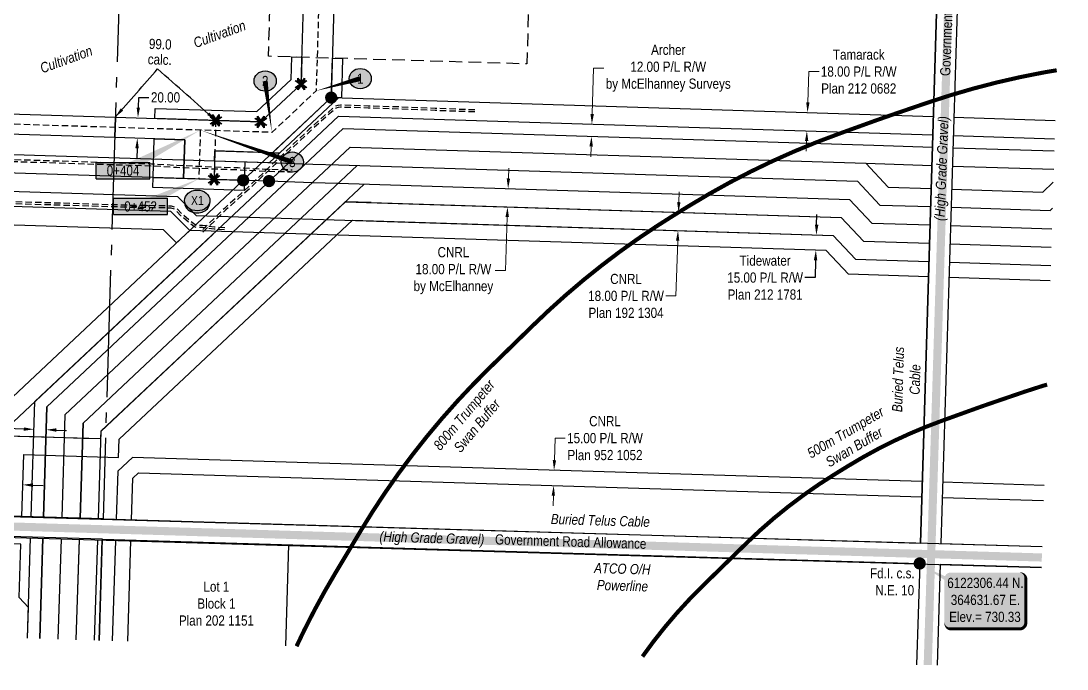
# Model space of a CAD drawing. Extents: x 359995 to 367891, y 6122203 to 6126855.
# Drawn here: x 363748 to 364777, y 6122203 to 6122840 of the extents above; entities that cross this region are included whole.
import ezdxf
from ezdxf.enums import TextEntityAlignment as Align

# ---------------------------------------------------------------- set-up
doc = ezdxf.new("R2010")
doc.units = 0
doc.header["$LTSCALE"] = 5
doc.header["$PDSIZE"] = 0.5
for name, pattern in [('DASHDOT2', [12.7, 6.35, -3.175, 0, -3.175]), ('foc-ACCESSROAD', [3.75, 2.5, -1.25]), ('foc-QUARTERLINE', [33, 25, -3, 2, -3]), ('foc-TIELINE', [1.875, 1.25, -0.625]), ('foc-TRAV', [1.875, 1.25, -0.625]), ('UG_PIPE', [1.875, 1.25, -0.625])]:
    doc.linetypes.add(name, pattern=pattern)
doc.layers.get('Defpoints').update_dxf_attribs({"color": 9})
for name, color, linetype in [('AS-PIPE-UG', 44, 'UG_PIPE'), ('AS-POWER', 104, 'foc-POWER'), ('AS-ROADS', 254, 'Continuous'), ('AS-TELUS', 224, 'foc-TEL'), ('AS-WILDLIFE', 131, 'DASHDOT2'), ('C-RW', 13, 'Continuous'), ('C-WS', 13, 'foc-ACCESSROAD'), ('C-WS-S', 13, 'Continuous'), ('DETAIL-T', 7, 'Continuous'), ('F-RW', 190, 'Continuous'), ('F-WS-S', 190, 'Continuous'), ('L-BD', 7, 'Continuous'), ('L-MON', 1, 'Continuous'), ('L-QSEC', 8, 'foc-QUARTERLINE'), ('L-ROAD-T', 7, 'Continuous'), ('L-SEC', 7, 'Continuous'), ('L-SECQ', 8, 'foc-QUARTERLINE'), ('L-TITLEDB', 4, 'Continuous'), ('L-TITLEDB-T', 4, 'Continuous'), ('P-CROSSINGS', 250, 'Continuous'), ('P-ELEVATION', 7, 'Continuous'), ('P-IOP1', 10, 'Continuous'), ('P-IOP2', 10, 'Continuous'), ('P-LTO', 14, 'Continuous'), ('P-PROPOSED', 10, 'Continuous'), ('P-STATION', 7, 'Continuous'), ('P-TEMP-BLUE', 146, 'Continuous'), ('P-TRAV', 4, 'foc-TRAV'), ('P-TXT', 4, 'Continuous'), ('T-TIE', 201, 'foc-TIELINE')]:
    doc.layers.add(name, color=color, linetype=linetype)
for name, color, linetype, lineweight in [('C-RW-T', 13, 'Continuous', 9), ('F-RW-T', 190, 'Continuous', 9), ('T-TEXT', 48, 'Continuous', 18)]:
    doc.layers.add(name, color=color, linetype=linetype, lineweight=lineweight)
doc.styles.add('80', font='ARIALN.TTF', dxfattribs={"height": 10})
doc.styles.add('80CG', font='ARIALN.TTF', dxfattribs={"height": 10})
doc.styles.add('80L', font='ARIALN.TTF', dxfattribs={"height": 10})
doc.styles.add('80LS', font='ARIALNI.TTF', dxfattribs={"height": 10})
doc.styles.add('Crossing', font='ARIALN.TTF', dxfattribs={"height": 10})
doc.styles.add('foc-LtypeFont', font='ARIALN.TTF', dxfattribs={"height": 7.35})
doc.styles.add('Legend', font='ARIALN.TTF')
doc.linetypes.add('foc-POWER', pattern='A,6,-1,["P",foc-LtypeFont,S=0.2,R=0,X=-0.625,Y=-0.75],-1.24,4', length=12.24)
doc.linetypes.add('foc-POWER-NOLINE', pattern='A,0,-4,["P",foc-LtypeFont,S=0.2,R=0,X=-0.625,Y=-0.75],-8.24', length=12.24)
doc.linetypes.add('foc-TEL', pattern='A,2,-1,["T",foc-LtypeFont,S=0.2,R=0,X=-0.425,Y=-0.75],-1.24,8', length=12.24)
doc.linetypes.add('foc-TEL-NOLINE', pattern='A,0,-2,["T",foc-LtypeFont,S=0.2,R=0,X=-0.425,Y=-0.75],-10.24', length=12.24)
doc.dimstyles.new('Compass 5 000', dxfattribs={"dimscale": 5, "dimtxt": 9, "dimasz": 2, "dimexe": 0.2, "dimexo": 0.0625, "dimgap": 0.5, "dimtad": 0, "dimtih": 1, "dimtoh": 1, "dimzin": 0, "dimdsep": 46, "dimtxsty": '80CG', "dimcen": 0.1, "dimse1": 1, "dimse2": 1, "dimclrd": 256, "dimclrt": 256, "dimaunit": 1, "dimadec": 4, "dimazin": 0, "dimtfac": 0.06, "dimtofl": 0, "dimtmove": 0, "dimatfit": 1, "dimfxl": 0.2, "dimtolj": 1, "dimtzin": 0, "dimlwd": -1, "dimarcsym": 0})

# ---------------------------------------------------------------- blocks, each defined once
blk = doc.blocks.new('fdia')
at = {"color": 255, "const_width": 1}
blk.add_lwpolyline([(-0.5, 0, 1), (0.5, 0, 1)], format="xyb", close=True, dxfattribs=at)
blk = doc.blocks.new('Fdiaa')
blk.add_blockref('fdia', (0, 0))
blk = doc.blocks.new('fdib')
at = {"color": 1, "const_width": 1.6}
blk.add_lwpolyline([(-0.4, 0, 1), (0.4, 0, 1)], format="xyb", close=True, dxfattribs=at)
at = {"color": 1}
blk.add_circle((0, 0), 0.8, dxfattribs=at)
blk = doc.blocks.new('Fdibb')
blk.add_blockref('fdib', (0, 0))
blk = doc.blocks.new('fdicc')
for name in ['Fdibb', 'Fdiaa']:
    blk.add_blockref(name, (0, 0))
blk = doc.blocks.new('FDI')
blk.add_blockref('fdicc', (0, 0))
blk = doc.blocks.new('*D376')
at = {"layer": 'C-WS-S', "transparency": 16777216}
for p, q in [((363721.4, 6122384.7), (363649.4, 6122386.9)), ((363759.4, 6122383.5), (363769.4, 6122383.2))]:
    blk.add_line(p, q, dxfattribs=at)
for points in [[(363721.4, 6122386.4), (363721.3, 6122383), (363731.4, 6122384.4)], [(363759.4, 6122385.2), (363759.3, 6122381.8), (363749.4, 6122383.8)]]:
    blk.add_solid(points, dxfattribs=at)
at = {"layer": 'Defpoints', "color": 0, "transparency": 16777216}
for p in [(363731.3, 6122382.8), (363749.3, 6122382.3), (363749.4, 6122383.8)]:
    blk.add_point(p, dxfattribs=at)
at = {"layer": 'C-WS-S', "transparency": 16777216, "insert": (363610.3, 6122386.9), "char_height": 10, "attachment_point": 5, "style": '80CG', "bg_fill": 3, "box_fill_scale": 1.1, "bg_fill_color": 256, "bg_fill_true_color": 13158600, "bg_fill_transparency": 0}
blk.add_mtext('\\A1;CNRL\\P18.00 P/L R/W\\PPlan 192 1304', dxfattribs=at)
blk = doc.blocks.new('*D384')
at = {"layer": 'Defpoints', "color": 0, "transparency": 16777216}
for p in [(364446.5, 6122632.3), (364446.1, 6122617.3), (364529.5, 6122614.6)]:
    blk.add_point(p, dxfattribs=at)
at = {"layer": 'F-WS-S', "transparency": 16777216}
for p, q in [((364530.3, 6122639.6), (364530.6, 6122649.6)), ((364529.2, 6122604.6), (364528.7, 6122587.6)), ((364528.7, 6122587.6), (364518.7, 6122587.6))]:
    blk.add_line(p, q, dxfattribs=at)
for points in [[(364528.6, 6122639.7), (364532, 6122639.6), (364530, 6122629.6)], [(364527.5, 6122604.7), (364530.9, 6122604.6), (364529.5, 6122614.6)]]:
    blk.add_solid(points, dxfattribs=at)
at = {"layer": 'F-WS-S', "transparency": 16777216, "insert": (364479.6, 6122587.6), "char_height": 10, "attachment_point": 5, "style": '80CG'}
blk.add_mtext('\\A1;Tidewater\\P15.00 P/L R/W\\PPlan 212 1781', dxfattribs=at)
blk = doc.blocks.new('*D385')
at = {"layer": 'Defpoints', "color": 0, "transparency": 16777216}
for p in [(364471.9, 6122751.5), (364521.3, 6122749.9), (364471.3, 6122733.5)]:
    blk.add_point(p, dxfattribs=at)
at = {"layer": 'F-RW-T', "transparency": 16777216}
for p, q in [((364521.6, 6122759.9), (364522.6, 6122790.3)), ((364522.6, 6122790.3), (364532.6, 6122790.3)), ((364520.4, 6122721.9), (364520.1, 6122711.9))]:
    blk.add_line(p, q, dxfattribs=at)
for points in [[(364520, 6122760), (364523.3, 6122759.9), (364521.3, 6122749.9)], [(364518.8, 6122722), (364522.1, 6122721.9), (364520.7, 6122731.9)]]:
    blk.add_solid(points, dxfattribs=at)
at = {"layer": 'F-RW-T', "transparency": 16777216, "insert": (364571.7, 6122790.3), "char_height": 10, "attachment_point": 5, "style": '80CG'}
blk.add_mtext('\\A1;Tamarack\\P18.00 P/L R/W\\PPlan 212 0682', dxfattribs=at)
blk = doc.blocks.new('*D386')
at = {"layer": 'Defpoints', "color": 0, "transparency": 16777216}
for p in [(364309.2, 6122738.6), (364408.9, 6122735.5), (364408.5, 6122723.5)]:
    blk.add_point(p, dxfattribs=at)
at = {"layer": 'F-RW-T', "transparency": 16777216}
for p, q in [((364309.5, 6122748.6), (364310.9, 6122793.6)), ((364310.9, 6122793.6), (364320.9, 6122793.6)), ((364308.5, 6122716.6), (364308.2, 6122706.6))]:
    blk.add_line(p, q, dxfattribs=at)
for points in [[(364307.8, 6122748.7), (364311.2, 6122748.6), (364309.2, 6122738.6)], [(364306.8, 6122716.7), (364310.2, 6122716.6), (364308.8, 6122726.6)]]:
    blk.add_solid(points, dxfattribs=at)
at = {"layer": 'F-RW-T', "transparency": 16777216, "insert": (364384.3, 6122793.6), "char_height": 10, "attachment_point": 5, "style": '80CG', "bg_fill": 3, "box_fill_scale": 1.1, "bg_fill_color": 256, "bg_fill_true_color": 13158600, "bg_fill_transparency": 0}
blk.add_mtext('\\A1;Archer\\P12.00 P/L R/W\\Pby McElhanney Surveys', dxfattribs=at)
blk = doc.blocks.new('*D387')
at = {"layer": 'C-RW-T', "transparency": 16777216}
for p, q in [((364272.3, 6122408.1), (364273, 6122429.7)), ((364273, 6122429.7), (364283, 6122429.7)), ((364271.3, 6122373.1), (364271, 6122363.1))]:
    blk.add_line(p, q, dxfattribs=at)
for points in [[(364270.7, 6122408.1), (364274, 6122408), (364272, 6122398.1)], [(364269.6, 6122373.1), (364272.9, 6122373), (364271.6, 6122383.1)]]:
    blk.add_solid(points, dxfattribs=at)
at = {"layer": 'Defpoints', "color": 0, "transparency": 16777216}
for p in [(364272, 6122398.1), (364338.1, 6122396), (364337.6, 6122381.1)]:
    blk.add_point(p, dxfattribs=at)
at = {"layer": 'C-RW-T', "transparency": 16777216, "insert": (364322.1, 6122429.7), "char_height": 10, "attachment_point": 5, "style": '80CG'}
blk.add_mtext('\\A1;CNRL\\P15.00 P/L R/W\\PPlan 952 1052', dxfattribs=at)
blk = doc.blocks.new('*D388')
at = {"layer": 'C-RW-T', "transparency": 16777216}
for p, q in [((364394.8, 6122661.9), (364395.1, 6122671.9)), ((364393.6, 6122623.9), (364391.8, 6122569.6)), ((364391.8, 6122569.6), (364381.8, 6122569.6))]:
    blk.add_line(p, q, dxfattribs=at)
for points in [[(364393.1, 6122662), (364396.4, 6122661.8), (364394.4, 6122651.9)], [(364391.9, 6122624), (364395.2, 6122623.9), (364393.9, 6122633.9)]]:
    blk.add_solid(points, dxfattribs=at)
at = {"layer": 'Defpoints', "color": 0, "transparency": 16777216}
for p in [(364402.4, 6122651.7), (364393.9, 6122633.9), (364401.9, 6122633.7)]:
    blk.add_point(p, dxfattribs=at)
at = {"layer": 'C-RW-T', "transparency": 16777216, "insert": (364342.8, 6122569.6), "char_height": 10, "attachment_point": 5, "style": '80CG'}
blk.add_mtext('\\A1;CNRL\\P18.00 P/L R/W\\PPlan 192 1304', dxfattribs=at)
blk = doc.blocks.new('*D390')
at = {"layer": 'C-RW-T', "transparency": 16777216}
for p, q in [((364227.1, 6122685.2), (364227.4, 6122695.2)), ((364225.9, 6122647.2), (364224.2, 6122594.5)), ((364224.2, 6122594.5), (364214.2, 6122594.5))]:
    blk.add_line(p, q, dxfattribs=at)
for points in [[(364225.4, 6122685.2), (364228.8, 6122685.1), (364226.8, 6122675.2)], [(364224.2, 6122647.3), (364227.6, 6122647.2), (364226.2, 6122657.2)]]:
    blk.add_solid(points, dxfattribs=at)
at = {"layer": 'Defpoints', "color": 0, "transparency": 16777216}
for p in [(364219.7, 6122675.4), (364219.1, 6122657.4), (364226.2, 6122657.2)]:
    blk.add_point(p, dxfattribs=at)
at = {"layer": 'C-RW-T', "transparency": 16777216, "insert": (364173, 6122594.5), "char_height": 10, "attachment_point": 5, "style": '80CG'}
blk.add_mtext('\\A1;CNRL\\P18.00 P/L R/W\\Pby McElhanney', dxfattribs=at)
blk = doc.blocks.new('*D423')
at = {"layer": 'Defpoints', "color": 0, "transparency": 16777216}
for p in [(363760.5, 6122438.4), (363760.6, 6122441.5), (363772.6, 6122441.1)]:
    blk.add_point(p, dxfattribs=at)
at = {"layer": 'F-WS-S', "transparency": 16777216}
for p, q in [((363750.5, 6122438.7), (363673.6, 6122441.1)), ((363782.5, 6122437.7), (363792.5, 6122437.4))]:
    blk.add_line(p, q, dxfattribs=at)
for points in [[(363750.5, 6122440.3), (363750.4, 6122437), (363760.5, 6122438.4)], [(363782.5, 6122439.4), (363782.4, 6122436), (363772.5, 6122438)]]:
    blk.add_solid(points, dxfattribs=at)
at = {"layer": 'F-WS-S', "transparency": 16777216, "insert": (363610.2, 6122441.1), "char_height": 10, "attachment_point": 5, "style": '80CG', "bg_fill": 3, "box_fill_scale": 1.1, "bg_fill_color": 256, "bg_fill_true_color": 13158600, "bg_fill_transparency": 0}
blk.add_mtext('\\A1;Archer\\P12.00 P/L R/W\\Pby McElhanney Surveys', dxfattribs=at)
blk = doc.blocks.new('*U437')
h = blk.add_hatch(color=254)
edge = h.paths.add_edge_path()
edge.add_line((-34, -28.5), (34, -28.5))
edge.add_arc((34, -22.5), 6, 270, 360)
edge.add_line((40, -22.5), (40, 21))
edge.add_arc((34, 21), 6, 0, 90)
edge.add_line((34, 27), (-34, 27))
edge.add_arc((-34, 21), 6, 90, 180)
edge.add_line((-40, 21), (-40, -22.5))
edge.add_arc((-34, -22.5), 6, 180, 270)
at = {"color": 1, "flags": 128}
blk.add_lwpolyline([(-60.6, 32.9, 0, 10, 0), (0, 0, 5, 5, 0)], format="xyseb", dxfattribs=at)
blk.add_lwpolyline([(-34, -28.5, 3, 3, 0), (34, -28.5, 3, 3, 0.414214), (40, -22.5, 3, 3, 0), (40, 21, 3, 0, 0.414214), (34, 27, 0, 0, 0), (-34, 27, 0, 0, 0.414214), (-40, 21, 0, 0, 0), (-40, -22.5, 0, 3, 0.414214)], format="xyseb", close=True, dxfattribs=at)
at = {"color": 1, "style": '80'}
blk.add_attdef('ENTER_TEXT_001', (-36, -5), '', height=10, dxfattribs=at)
blk = doc.blocks.new('*D443')
at = {"layer": 'Defpoints', "color": 0, "transparency": 16777216}
for p in [(363862.7, 6122744.9), (363882.9, 6122744.2), (363882.3, 6122724.3)]:
    blk.add_point(p, dxfattribs=at)
at = {"layer": 'P-TXT', "transparency": 16777216}
for p, q in [((363863.1, 6122754.9), (363863.4, 6122764.9)), ((363863.4, 6122764.9), (363873.4, 6122764.9)), ((363861.8, 6122714.9), (363861.5, 6122704.9))]:
    blk.add_line(p, q, dxfattribs=at)
for points in [[(363861.4, 6122754.9), (363864.7, 6122754.8), (363862.7, 6122744.9)], [(363860.1, 6122715), (363863.5, 6122714.8), (363862.1, 6122724.9)]]:
    blk.add_solid(points, dxfattribs=at)
at = {"layer": 'P-TXT', "transparency": 16777216, "insert": (363889.8, 6122764.9), "char_height": 10, "attachment_point": 5, "style": '80CG'}
blk.add_mtext('\\A1;20.00', dxfattribs=at)
blk = doc.blocks.new('TEMP')
h = blk.add_hatch(color=255)
h.dxf.hatch_style = 1
h.paths.add_polyline_path([(0, 0.25), (-0.67, 1.15), (-0.67, 0.67), (-1.15, 0.67), (-0.25, 0), (-1.15, -0.67), (-0.67, -0.67), (-0.67, -1.15), (0, -0.25), (0.67, -1.15), (0.67, -0.67), (1.15, -0.67), (0.25, 0), (1.15, 0.67), (0.67, 0.67), (0.67, 1.15)])
h.paths.add_polyline_path([(0.57, 0.85), (0.57, 0.57), (0.85, 0.57), (0.08, 0), (0.85, -0.57), (0.57, -0.57), (0.57, -0.85), (0, -0.08), (-0.57, -0.85), (-0.57, -0.57), (-0.85, -0.57), (-0.08, 0), (-0.85, 0.57), (-0.57, 0.57), (-0.57, 0.85), (0, 0.08)], flags=16)
h = blk.add_hatch(color=1)
h.dxf.hatch_style = 1
h.paths.add_polyline_path([(0, 0.08), (-0.57, 0.85), (-0.57, 0.57), (-0.85, 0.57), (-0.08, 0), (-0.85, -0.57), (-0.57, -0.57), (-0.57, -0.85), (0, -0.08), (0.57, -0.85), (0.57, -0.57), (0.85, -0.57), (0.08, 0), (0.85, 0.57), (0.57, 0.57), (0.57, 0.85)])
at = {"color": 1}
for p, q in [((-0.08, 0), (0.08, 0)), ((0, 0.08), (0, -0.08))]:
    blk.add_line(p, q, dxfattribs=at)
at = {"color": 255, "flags": 128}
blk.add_lwpolyline([(-0.25, 0), (-1.15, 0.67), (-0.67, 0.67), (-0.67, 1.15), (0, 0.25), (0.67, 1.15), (0.67, 0.67), (1.15, 0.67), (0.25, 0), (1.15, -0.67), (0.67, -0.67), (0.67, -1.15), (0, -0.25), (-0.67, -1.15), (-0.67, -0.67), (-1.15, -0.67)], close=True, dxfattribs=at)
at = {"color": 1, "flags": 128}
blk.add_lwpolyline([(-0.08, 0), (-0.85, 0.57), (-0.57, 0.57), (-0.57, 0.85), (0, 0.08), (0.57, 0.85), (0.57, 0.57), (0.85, 0.57), (0.08, 0), (0.85, -0.57), (0.57, -0.57), (0.57, -0.85), (0, -0.08), (-0.57, -0.85), (-0.57, -0.57), (-0.85, -0.57)], close=True, dxfattribs=at)
blk = doc.blocks.new('xing2')
h = blk.add_hatch(color=50)
h.dxf.hatch_style = 1
edge = h.paths.add_edge_path()
edge.add_ellipse((0, 0), major_axis=(-12.5, 0), ratio=0.816297, start_angle=0, end_angle=360)
h = blk.add_hatch(color=250)
h.dxf.hatch_style = 1
edge = h.paths.add_edge_path()
edge.add_ellipse((0, -2), major_axis=(-12.5, 0), ratio=0.816297, start_angle=0, end_angle=180)
edge.add_line((12.5, -2), (12.5, 0))
edge.add_ellipse((0, 0), major_axis=(-12.5, 0), ratio=0.816297, start_angle=0, end_angle=180, ccw=False)
edge.add_line((-12.5, 0), (-12.5, -2))
at = {"color": 250}
blk.add_ellipse((0, 0), major_axis=(-12.5, 0), ratio=0.816297, dxfattribs=at)
blk.add_ellipse((0, -2), major_axis=(-12.5, 0), ratio=0.816297, start_param=0, end_param=3.141593, dxfattribs=at)
at = {"color": 250, "style": 'Crossing'}
blk.add_attdef('CROSSING', text='', height=9, dxfattribs=at).set_placement((0.1, 0), align=Align.MIDDLE_CENTER)
at = {"color": 250, "style": 'Crossing', "flags": 1}
for tag, p in [('OWNER', (0.1, -12.5)), ('DESCRIPTION', (0.1, -25.8)), ('LOCATION', (0.1, -39.3)), ('DWG_REF', (0.1, -52.8))]:
    blk.add_attdef(tag, text='', height=9, dxfattribs=at).set_placement(p, align=Align.MIDDLE_CENTER)
blk = doc.blocks.new('*U481')
at = {"layer": 'P-ELEVATION'}
h = blk.add_hatch(color=111, dxfattribs=at)
h.dxf.hatch_style = 1
edge = h.paths.add_edge_path()
edge.add_ellipse((0, 0), major_axis=(-10.9, 0), ratio=0.913794, start_angle=0, end_angle=360)
at = {"layer": 'P-ELEVATION', "color": 7, "flags": 128}
blk.add_lwpolyline([(0, 0, 5, 0, 0), (-43.4, -12, 0, 0, 0)], format="xyseb", dxfattribs=at)
at = {"layer": 'P-ELEVATION', "color": 7}
blk.add_ellipse((0, 0), major_axis=(-10.9, 0), ratio=0.913794, dxfattribs=at)
at = {"layer": 'P-ELEVATION', "style": '80'}
blk.add_attdef('BEND', text='', height=10, dxfattribs=at).set_placement((0, 0), align=Align.MIDDLE_CENTER)
blk = doc.blocks.new('*U482')
at = {"layer": 'P-ELEVATION'}
h = blk.add_hatch(color=111, dxfattribs=at)
h.dxf.hatch_style = 1
edge = h.paths.add_edge_path()
edge.add_ellipse((0, 0), major_axis=(-10.9, 0), ratio=0.913794, start_angle=0, end_angle=360)
at = {"layer": 'P-ELEVATION', "color": 7, "flags": 128}
blk.add_lwpolyline([(0, 0, 5, 0, 0), (6.6, -50.5, 0, 0, 0)], format="xyseb", dxfattribs=at)
at = {"layer": 'P-ELEVATION', "color": 7}
blk.add_ellipse((0, 0), major_axis=(-10.9, 0), ratio=0.913794, dxfattribs=at)
at = {"layer": 'P-ELEVATION', "style": '80'}
blk.add_attdef('BEND', text='', height=10, dxfattribs=at).set_placement((0, 0), align=Align.MIDDLE_CENTER)
blk = doc.blocks.new('*U494')
h = blk.add_hatch(color=111)
h.dxf.hatch_style = 1
h.paths.add_polyline_path([(-26.5, 8), (26.5, 8), (26.5, -8), (-26.5, -8)])
for p, q in [((-26.5, -8), (-26.5, 8)), ((-26.5, 8), (26.5, 8)), ((26.5, -8), (26.5, 8)), ((-26.5, -8), (26.5, -8))]:
    blk.add_line(p, q)
at = {"layer": 'P-ELEVATION', "color": 7, "flags": 128}
blk.add_lwpolyline([(0, 0, 10, 0, 0), (76, 39.8, 0, 0, 0)], format="xyseb", dxfattribs=at)
at = {"layer": 'P-ELEVATION', "style": 'Legend'}
blk.add_attdef('STATION', text='', height=10, dxfattribs=at).set_placement((0, 0), align=Align.MIDDLE_CENTER)
blk = doc.blocks.new('*U495')
h = blk.add_hatch(color=111)
h.dxf.hatch_style = 1
h.paths.add_polyline_path([(-26.5, 8), (26.5, 8), (26.5, -8), (-26.5, -8)])
for p, q in [((-26.5, -8), (-26.5, 8)), ((-26.5, 8), (26.5, 8)), ((26.5, -8), (26.5, 8)), ((-26.5, -8), (26.5, -8))]:
    blk.add_line(p, q)
at = {"layer": 'P-ELEVATION', "color": 7, "flags": 128}
blk.add_lwpolyline([(0, 0, 10, 0, 0), (57.2, 27.1, 0, 0, 0)], format="xyseb", dxfattribs=at)
at = {"layer": 'P-ELEVATION', "style": 'Legend'}
blk.add_attdef('STATION', text='', height=10, dxfattribs=at).set_placement((0, 0), align=Align.MIDDLE_CENTER)
blk = doc.blocks.new('*U505')
at = {"layer": 'P-ELEVATION'}
h = blk.add_hatch(color=111, dxfattribs=at)
h.dxf.hatch_style = 1
edge = h.paths.add_edge_path()
edge.add_ellipse((0, 0), major_axis=(-10.9, 0), ratio=0.913794, start_angle=0, end_angle=360)
at = {"layer": 'P-ELEVATION', "color": 7, "flags": 128}
blk.add_lwpolyline([(0, 0, 5, 0, 0), (-90.6, 31.4, 0, 0, 0)], format="xyseb", dxfattribs=at)
at = {"layer": 'P-ELEVATION', "color": 7}
blk.add_ellipse((0, 0), major_axis=(-10.9, 0), ratio=0.913794, dxfattribs=at)
at = {"layer": 'P-ELEVATION', "style": '80'}
blk.add_attdef('BEND', text='', height=10, dxfattribs=at).set_placement((0, 0), align=Align.MIDDLE_CENTER)

msp = doc.modelspace()

# ---------------------------------------------------------------- linework, layer by layer
at = {"layer": 'AS-PIPE-UG', "flags": 128}
for points in [[(363093.314, 6122781.712), (363093.959, 6122768.91), (363094.116, 6122757.16), (363094.566, 6122737.791), (363095.186, 6122724.199), (363095.356, 6122723.079), (363095.829, 6122721.873), (363096.884, 6122720.898), (363098.985, 6122720.555), (363102.377, 6122720.44), (363115.948, 6122719.865), (363152.274, 6122718.857), (363203.02, 6122717.243), (363268.093, 6122714.882), (363362.897, 6122712.739), (363431.005, 6122711.489), (363645.381, 6122703.149), (363696.596, 6122703.252), (363875.987, 6122697.634), (363900.801, 6122696.231), (363937.662, 6122694.643), (363961.133, 6122693.85), (363987.524, 6122692.444), (364014.447, 6122691.718)], [(364194.117, 6122752.613), (364155.087, 6122754.034), (364119.984, 6122755.476), (364089.192, 6122756.388), (364062.031, 6122757.251), (364059.246, 6122757.043), (364056.291, 6122755.932), (364046.59, 6122747.479), (364031.058, 6122733.537), (363971.914, 6122677.384), (363947.926, 6122655.788), (363924.188, 6122632.896)], [(363948.092, 6122636.529), (363937.94, 6122637.286), (363926.323, 6122638.95), (363920.807, 6122638.946), (363918.946, 6122639.414), (363906.441, 6122649.803), (363900.009, 6122656.491), (363895.795, 6122657.929), (363881.73, 6122658.371), (363862.451, 6122658.517), (363674.286, 6122664.201), (363593.423, 6122667.161), (363548.898, 6122667.828), (363516.335, 6122669.004), (363492.155, 6122668.923), (363433.514, 6122671.13), (363394.731, 6122672.078), (363355.796, 6122673.459), (363316.49, 6122674.953), (363283.611, 6122676.659), (363246.669, 6122677.052), (363213.714, 6122678.077), (363119.117, 6122681.09), (363067.568, 6122682.249)]]:
    msp.add_lwpolyline(points, dxfattribs=at)
for points in [[(363095.311, 6122781.812), (363095.955, 6122769.01, -0.00924201), (363095.958, 6122768.936), (363096.115, 6122757.197), (363096.565, 6122737.859), (363097.179, 6122724.395), (363097.299, 6122723.6), (363097.523, 6122723.03), (363097.8, 6122722.775), (363099.181, 6122722.548), (363102.445, 6122722.438, -0.00211291), (363102.462, 6122722.437), (363116.018, 6122721.863), (363152.329, 6122720.856, -0.00101285), (363152.337, 6122720.855), (363203.084, 6122719.242, -0.00112146), (363203.093, 6122719.242), (363268.152, 6122716.881), (363362.938, 6122714.738), (363431.042, 6122713.488, -0.00513405), (363431.083, 6122713.487), (363645.418, 6122705.148), (363696.592, 6122705.251, -0.00832968), (363696.659, 6122705.25), (363876.05, 6122699.632, -0.00629351), (363876.1, 6122699.63), (363900.9, 6122698.228), (363937.739, 6122696.641), (363961.201, 6122695.848, -0.00486301), (363961.239, 6122695.847), (363987.604, 6122694.442), (364014.501, 6122693.717)], [(364194.044, 6122750.615), (364155.014, 6122752.036, -0.00116605), (364155.005, 6122752.036), (364119.913, 6122753.478), (364089.133, 6122754.389, -0.00053835), (364089.129, 6122754.39), (364062.074, 6122755.249), (364059.681, 6122755.071), (364057.332, 6122754.187), (364047.915, 6122745.981), (364032.414, 6122732.068), (363973.291, 6122675.934, -0.00662274), (363973.252, 6122675.898), (363949.289, 6122654.325), (363925.576, 6122631.457)], [(363947.943, 6122634.535), (363937.791, 6122635.292, -0.01696207), (363937.656, 6122635.307), (363926.181, 6122636.95), (363920.808, 6122636.947, -0.06185223), (363920.319, 6122637.007), (363918.458, 6122637.475, -0.11218336), (363917.668, 6122637.876), (363905.163, 6122648.265, -0.02792572), (363905, 6122648.417), (363898.904, 6122654.755), (363895.433, 6122655.94), (363881.691, 6122656.372), (363862.436, 6122656.518, -0.00565643), (363862.391, 6122656.518), (363674.226, 6122662.202, -0.00159761), (363674.213, 6122662.203), (363593.371, 6122665.162), (363548.868, 6122665.829, -0.00528678), (363548.825, 6122665.83), (363516.302, 6122667.005), (363492.162, 6122666.924, -0.01023937), (363492.08, 6122666.925), (363433.452, 6122669.131), (363394.682, 6122670.08, -0.00274672), (363394.66, 6122670.08), (363355.725, 6122671.461, -0.00063401), (363355.72, 6122671.461), (363316.415, 6122672.955, -0.00346871), (363316.387, 6122672.956), (363283.548, 6122674.66), (363246.647, 6122675.053, -0.00511249), (363246.606, 6122675.054), (363213.652, 6122676.078), (363119.063, 6122679.091), (363067.523, 6122680.25)]]:
    msp.add_lwpolyline(points, format="xyb", dxfattribs=at)
at = {"layer": 'AS-POWER', "linetype": 'foc-POWER-NOLINE', "flags": 128}
msp.add_lwpolyline([(363023.661, 6122353.126), (364751.498, 6122302.416)], dxfattribs=at)
at = {"layer": 'AS-ROADS', "const_width": 7.998, "flags": 128}
for points in [[(364671.393, 6123230.171), (364639.569, 6122206.543)], [(363013.565, 6122362.912), (363666.564, 6122344.496), (363748.076, 6122342.501), (364751.799, 6122312.306)]]:
    msp.add_lwpolyline(points, dxfattribs=at)
at = {"layer": 'AS-TELUS', "linetype": 'foc-TEL-NOLINE', "flags": 128}
for points in [[(364632.283, 6122326.543), (364656.808, 6123130.302), (364776.616, 6123126.756)], [(363024.29, 6122373.221), (364752.125, 6122322.994)]]:
    msp.add_lwpolyline(points, dxfattribs=at)
at = {"layer": 'AS-WILDLIFE', "const_width": 4, "flags": 128}
for points in [[(364018.731, 6122224.999), (364026.154, 6122240.582), (364036.111, 6122260.089), (364046.598, 6122279.315), (364057.607, 6122298.247), (364081.584, 6122338.209), (364093.599, 6122357.603), (364106.163, 6122376.647), (364119.265, 6122395.324), (364132.894, 6122413.62), (364147.039, 6122431.52), (364161.69, 6122449.009), (364176.833, 6122466.073), (364192.457, 6122482.699), (364208.548, 6122498.872), (364251.504, 6122540.831), (364267.598, 6122556.121), (364284.109, 6122570.958), (364301.027, 6122585.331), (364318.336, 6122599.229), (364336.025, 6122612.642), (364354.079, 6122625.558), (364372.485, 6122637.968), (364391.227, 6122649.863), (364404.215, 6122657.855), (364424.346, 6122669.839), (364444.819, 6122681.229), (364465.617, 6122692.014), (364486.722, 6122702.185), (364508.116, 6122711.734), (364529.781, 6122720.652), (364551.697, 6122728.932), (364587.66, 6122741.92), (364600.421, 6122746.407), (364638.728, 6122759.513), (364661.396, 6122766.882), (364684.275, 6122773.572), (364707.342, 6122779.578), (364730.578, 6122784.893), (364753.963, 6122789.514), (364766.403, 6122791.589)], [(364358.971, 6122214.885), (364369.609, 6122229.411), (364380.975, 6122243.795), (364392.862, 6122257.752), (364405.252, 6122271.264), (364418.129, 6122284.312), (364461.085, 6122326.271), (364474.555, 6122338.95), (364488.485, 6122351.122), (364502.855, 6122362.77), (364517.647, 6122373.878), (364532.84, 6122384.432), (364548.412, 6122394.416), (364561.4, 6122402.408), (364576.1, 6122411.11), (364591.088, 6122419.306), (364606.348, 6122426.984), (364621.862, 6122434.136), (364637.611, 6122440.755), (364653.576, 6122446.831), (364689.539, 6122459.819), (364697.515, 6122462.623), (364735.476, 6122475.611), (364752.535, 6122481.108), (364756.981, 6122482.367)]]:
    msp.add_lwpolyline(points, dxfattribs=at)
at = {"layer": 'C-RW', "flags": 128}
for points in [[(363087.598, 6122787.279), (363085.254, 6122711.259), (363991.659, 6122682.718), (364034.082, 6122681.249), (364059.523, 6122680.447), (364562.531, 6122664.603), (364584.431, 6122641.255), (364641.831, 6122639.447)], [(363087.598, 6122787.279), (363105.584, 6122786.724), (363103.795, 6122728.679), (363990.292, 6122700.765), (364034.649, 6122699.235), (364060.09, 6122698.433), (364570.553, 6122682.354), (364592.453, 6122659.006), (364642.38, 6122657.434)], [(363957.09, 6122608.593), (364071.549, 6122716.095)], [(363969.41, 6122595.476), (364078.434, 6122697.874)], [(363981.729, 6122582.36), (364085.319, 6122679.653)], [(364092.203, 6122661.433), (364066.772, 6122662.234)], [(364092.203, 6122661.433), (364554.506, 6122646.857), (364576.406, 6122623.507), (364641.281, 6122621.425)], [(364662.484, 6122656.8), (364759.935, 6122653.731), (364762.269, 6122655.924)], [(364661.935, 6122638.814), (364761.652, 6122635.673)], [(363957.09, 6122608.593), (363790.927, 6122452.541), (363787.773, 6122351.503)], [(363969.41, 6122595.476), (363808.676, 6122444.531), (363805.756, 6122350.991)], [(363805.756, 6122350.991), (363808.676, 6122444.531), (363969.41, 6122595.476)], [(363730.41, 6122353.137), (363732.877, 6122432.141), (363760.328, 6122431.311), (363790.297, 6122430.404), (363808.279, 6122429.861), (363826.28, 6122429.316), (363826.506, 6122436.774), (363981.729, 6122582.36)], [(363823.738, 6122350.479), (363826.424, 6122436.52), (363981.729, 6122582.36)], [(364634.127, 6122386.957), (363857.37, 6122410.781), (363842.813, 6122397.079), (363841.403, 6122349.961)], [(363856.388, 6122349.517), (363857.611, 6122390.421), (363863.121, 6122395.606), (364633.67, 6122371.973)], [(364753.962, 6122383.281), (364654.232, 6122386.34)], [(364653.774, 6122371.356), (364753.505, 6122368.297)], [(363754.067, 6122232.867), (363755.018, 6122263.272), (363745.842, 6122273.041), (363747.476, 6122325.29), (363739.986, 6122325.599), (363740.28, 6122332.733), (363729.785, 6122333.032), (363729.501, 6122326.031), (363727.628, 6122266.155), (363736.804, 6122256.387), (363736.085, 6122233.401)], [(363787.124, 6122330.714), (363787.123, 6122330.673), (363783.887, 6122231.98)], [(363801.869, 6122231.446), (363805.106, 6122330.188)], [(363801.869, 6122231.446), (363805.104, 6122330.097), (363805.106, 6122330.188)], [(363819.85, 6122230.911), (363823.087, 6122329.631), (363823.088, 6122329.663)], [(363837.729, 6122230.38), (363840.781, 6122329.146)], [(363852.714, 6122229.934), (363855.766, 6122328.708)]]:
    msp.add_lwpolyline(points, dxfattribs=at)
at = {"layer": 'C-WS', "flags": 128}
msp.add_lwpolyline([(364000.557, 6123124.738), (364254.666, 6123117.214), (364245.213, 6122797.844), (363991.106, 6122805.364)], close=True, dxfattribs=at)
at = {"layer": 'F-RW', "flags": 128}
for points in [[(364052.782, 6122764.687), (363695.239, 6122429.008), (363692.483, 6122354.217)], [(364053.196, 6122764.683), (364645.083, 6122746.022)], [(363757.803, 6122352.357), (363761.347, 6122465.892), (364060.074, 6122746.463)], [(364060.074, 6122746.463), (364644.534, 6122728.036)], [(364665.187, 6122745.388), (364764.9, 6122742.245)], [(363944.771, 6122621.709), (364064.664, 6122734.316)], [(364064.664, 6122734.316), (364586.595, 6122717.86)], [(364664.638, 6122727.402), (364764.352, 6122724.258)], [(364071.549, 6122716.095), (364578.573, 6122700.109), (364600.485, 6122676.747), (364642.927, 6122675.385)], [(364586.595, 6122717.86), (364644.168, 6122716.045)], [(364664.272, 6122715.411), (364763.986, 6122712.267)], [(364640.275, 6122588.45), (364561.69, 6122590.971), (364539.797, 6122614.313), (363913.656, 6122633.987), (363895.053, 6122652.621), (363039.019, 6122679.586), (363039.48, 6122694.575), (363901.466, 6122667.422), (363919.999, 6122648.858), (364546.483, 6122629.106), (364568.379, 6122605.761), (364640.732, 6122603.439)], [(364578.573, 6122700.109), (364643.619, 6122698.059)], [(364663.723, 6122697.425), (364763.438, 6122694.281)], [(364663.031, 6122674.74), (364752.932, 6122671.855), (364763.046, 6122681.396)], [(363710.645, 6122353.7), (363712.736, 6122420.235), (363936.55, 6122630.446)], [(363944.771, 6122621.709), (363773.179, 6122460.552), (363769.791, 6122352.015)], [(363769.791, 6122352.015), (363773.179, 6122460.552), (363944.771, 6122621.709)], [(364661.385, 6122620.78), (364761.101, 6122617.581)], [(363957.09, 6122608.593), (363790.927, 6122452.541), (363787.773, 6122351.503)], [(364660.836, 6122602.794), (364760.553, 6122599.595)], [(364760.096, 6122584.605), (364660.379, 6122587.805)], [(363754.067, 6122232.867), (363757.155, 6122331.609)], [(363769.143, 6122331.257), (363769.142, 6122331.234), (363766.054, 6122232.51)], [(363766.058, 6122232.51), (363769.142, 6122331.234), (363769.143, 6122331.257)], [(363787.125, 6122330.73), (363787.123, 6122330.673), (363784.036, 6122231.976)]]:
    msp.add_lwpolyline(points, dxfattribs=at)
msp.add_lwpolyline([(363913.656, 6122633.987), (363895.053, 6122652.621), (363039.019, 6122679.586), (363038.466, 6122661.6), (363887.357, 6122634.86), (363900.49, 6122621.705)], close=True, dxfattribs=at)
at = {"layer": 'L-QSEC', "flags": 128}
msp.add_lwpolyline([(363824.739, 6122230.766), (363827.754, 6122330.242)], dxfattribs=at)
at = {"layer": 'L-SEC', "flags": 128}
for points in [[(364656.808, 6123130.302), (364632.283, 6122326.543)], [(364676.913, 6123129.707), (364652.389, 6122325.947)], [(363828.327, 6122350.348), (363024.571, 6122373.239)], [(363827.754, 6122330.242), (363023.88, 6122353.137)], [(363828.349, 6122350.347), (364632.283, 6122326.543)], [(363827.754, 6122330.242), (364631.67, 6122306.438)], [(364652.389, 6122325.947), (364752.125, 6122322.994)], [(364631.67, 6122306.438), (364628.635, 6122206.868)], [(364651.775, 6122305.825), (364648.74, 6122206.271)], [(364651.775, 6122305.843), (364751.513, 6122302.889)]]:
    msp.add_lwpolyline(points, dxfattribs=at)
at = {"layer": 'L-SECQ'}
msp.add_line((363856.041, 6123254.547), (363828.369, 6122350.344), dxfattribs=at)
at = {"layer": 'L-SECQ', "flags": 128}
msp.add_lwpolyline([(363827.224, 6122329.542), (363824.199, 6122230.782)], dxfattribs=at)
at = {"layer": 'L-TITLEDB', "flags": 128}
for points in [[(363827.224, 6122329.542), (363824.199, 6122230.782)], [(364010.725, 6122324.824), (364007.768, 6122225.324)]]:
    msp.add_lwpolyline(points, dxfattribs=at)
at = {"layer": 'P-IOP1', "flags": 128}
msp.add_lwpolyline([(363840.458, 6122745.358), (363983.573, 6122740.852), (364023.171, 6122778.015), (364031.098, 6123045.874), (364061.076, 6123044.987), (364052.781, 6122764.673), (363995.041, 6122710.484), (363938.387, 6122712.268), (363937.506, 6122684.29), (363907.529, 6122685.234), (363908.725, 6122723.204), (363839.847, 6122725.373)], close=True, dxfattribs=at)
at = {"layer": 'P-IOP2', "flags": 128}
msp.add_lwpolyline([(363839.847, 6122725.373), (363211.063, 6122745.173), (363213.976, 6122839.985), (363233.961, 6122839.371), (363231.662, 6122764.528), (363840.458, 6122745.358)], close=True, dxfattribs=at)
at = {"layer": 'P-LTO', "flags": 128}
for points in [[(363840.458, 6122745.358), (363983.573, 6122740.852), (364023.171, 6122778.015), (364031.098, 6123045.874), (364061.076, 6123044.987), (364052.781, 6122764.673), (363995.041, 6122710.484), (363938.387, 6122712.268), (363937.506, 6122684.29), (363907.529, 6122685.234), (363908.725, 6122723.204), (363839.847, 6122725.373)], [(363839.847, 6122725.373), (363211.063, 6122745.173), (363213.976, 6122839.985), (363233.961, 6122839.371), (363231.662, 6122764.528), (363840.458, 6122745.358)]]:
    msp.add_lwpolyline(points, close=True, dxfattribs=at)
at = {"layer": 'P-PROPOSED', "flags": 128}
msp.add_lwpolyline([(363839.847, 6122725.373), (363211.063, 6122745.173), (363213.976, 6122839.985), (363233.961, 6122839.371), (363231.662, 6122764.528), (363840.458, 6122745.358), (363983.573, 6122740.852), (364023.171, 6122778.015), (364031.098, 6123045.874), (364061.076, 6123044.987), (364052.781, 6122764.673), (363995.041, 6122710.484), (363938.387, 6122712.268), (363937.506, 6122684.29), (363907.529, 6122685.234), (363908.725, 6122723.204)], close=True, dxfattribs=at)
at = {"layer": 'P-TEMP-BLUE', "flags": 128}
for points in [[(363879.692, 6122754.125), (363979.75, 6122750.974), (364013.302, 6122782.462), (364013.959, 6122804.693), (364023.952, 6122804.397), (364023.171, 6122778.015), (363983.573, 6122740.852), (363879.378, 6122744.133)], [(364002.109, 6122710.262), (363991.797, 6122700.585), (363938.072, 6122702.276), (363938.387, 6122712.268)]]:
    msp.add_lwpolyline(points, close=True, dxfattribs=at)
at = {"layer": 'P-TEMP-BLUE'}
for points in [[(364063.923, 6122803.213), (364062.773, 6122764.358), (364052.781, 6122764.673), (364053.93, 6122803.509)], [(364002.109, 6122710.262), (364059.848, 6122764.45), (364052.781, 6122764.673), (363995.041, 6122710.484)], [(363938.072, 6122702.276), (363937.506, 6122684.291), (363967.482, 6122683.347), (363968.048, 6122701.332)], [(363967.482, 6122683.346), (363967.167, 6122673.354), (363877.238, 6122676.187), (363877.553, 6122686.178)]]:
    msp.add_lwpolyline(points, close=True, dxfattribs=at)
msp.add_lwpolyline([(363907.529, 6122685.234), (363877.553, 6122686.178), (363878.748, 6122724.148), (363908.725, 6122723.204), (363907.529, 6122685.234)], dxfattribs=at)
at = {"layer": 'P-TRAV'}
msp.add_line((363939.331, 6122742.245), (363938.387, 6122712.268), dxfattribs=at)
at = {"layer": 'T-TIE'}
msp.add_line((363924.028, 6122732.725), (363922.517, 6122684.762), dxfattribs=at)
at = {"layer": 'T-TIE', "flags": 128}
msp.add_lwpolyline([(364046.087, 6123045.431), (364037.976, 6122771.344), (363994.463, 6122730.507), (363221.363, 6122754.851), (363223.969, 6122839.678)], dxfattribs=at)

# ---------------------------------------------------------------- block references
at = {"layer": 'DETAIL-T'}
ref = msp.add_blockref('*U437', (364696.032, 6122270.543), dxfattribs=dict(at, xscale=0.99971012, yscale=0.99971012, zscale=0.99971012))
ref.add_attrib('ENTER_TEXT_001', '6122306.44 N.', (364658.747, 6122282.312), dxfattribs={"layer": '0', "color": 1, "height": 9.9971, "style": '80'})
ref.add_attrib('ENTER_TEXT_002', '364631.67 E.', (364662.222, 6122265.61), dxfattribs={"layer": '0', "color": 1, "height": 9.9971, "style": '80'})
ref.add_attrib('ENTER_TEXT_003', 'Elev.= 730.33', (364660.667, 6122248.907), dxfattribs={"layer": '0', "color": 1, "height": 9.9971, "style": '80'})
at = {"layer": 'L-MON'}
for name, p, xscale, yscale, zscale in [('TEMP', (364023.171, 6122778.015), 4.9985506, 4.9985506, 4.9985506), ('FDI', (364052.782, 6122764.687), 4.999999999999988, 4.999999999999988, 4.999999999999988), ('TEMP', (363939.331, 6122742.245), 4.9985506, 4.9985506, 4.9985506), ('TEMP', (363983.573, 6122740.852), 4.9985506, 4.9985506, 4.9985506), ('TEMP', (363937.506, 6122684.29), 4.9985506, 4.9985506, 4.9985506), ('FDI', (363966.207, 6122683.406), 4.999999999999988, 4.999999999999988, 4.999999999999988), ('FDI', (363991.603, 6122682.601), 4.999999999999988, 4.999999999999988, 4.999999999999988), ('FDI', (364631.67, 6122306.438), 4.999999999999973, 4.999999999999973, 4.999999999999973), ('FDI', (364631.67, 6122306.438), 4.999999999999988, 4.999999999999988, 4.999999999999988)]:
    msp.add_blockref(name, p, dxfattribs=dict(at, xscale=xscale, yscale=yscale, zscale=zscale))
at = {"layer": 'P-CROSSINGS', "xscale": 0.99971012, "yscale": 0.99971012, "zscale": 0.99971012}
msp.add_blockref('xing2', (363921.037, 6122663.514), dxfattribs=at).add_auto_attribs({'CROSSING': 'X1'})
at = {"layer": 'P-STATION', "xscale": 0.99971012, "yscale": 0.99971012, "zscale": 0.99971012}
for name, p, values in [('*U482', (363987.838, 6122781.041), {'BEND': '2'}), ('*U481', (364081.326, 6122783.373), {'BEND': '1'}), ('*U494', (363848.032, 6122692.901), {'STATION': '0+404'}), ('*U505', (364014.56, 6122701.344), {'BEND': '3'}), ('*U495', (363865.292, 6122657.699), {'STATION': '0+452'})]:
    msp.add_blockref(name, p, dxfattribs=at).add_auto_attribs(values)

# ---------------------------------------------------------------- texts
at = {"layer": 'AS-POWER', "linetype": 'foc-POWER-NOLINE', "insert": (364302.673, 6122307.32), "char_height": 9.99424, "attachment_point": 1, "rotation": 358.319732, "style": '80L'}
msp.add_mtext_dynamic_manual_height_columns('\\pi8.9746;{\\fArial Narrow|b0|i1|c0|p34;ATCO O/H\\P\\pi12.117;Powerline}', width=73.66071, gutter_width=50, heights=[0], dxfattribs=at)
at = {"layer": 'AS-TELUS', "linetype": 'foc-TEL-NOLINE', "char_height": 9.99424, "attachment_point": 1, "style": '80L'}
for s, width, insert, rotation in [('\\pi0.30813;{\\fArial Narrow|b0|i1|c0|p34;Buried Telus \\P\\pi17.89;Cable}', 64.36536, (364604.384, 6122455.202), 88.292867), ('{\\fArial Narrow|b0|i1|c0|p34;Buried Telus Cable}', 125.86297, (364269.026, 6122355.244), 358.292867)]:
    msp.add_mtext_dynamic_manual_height_columns(s, width=width, gutter_width=50, heights=[0], dxfattribs=dict(at, insert=insert, rotation=rotation))
at = {"layer": 'AS-WILDLIFE', "insert": (364152.572, 6122423.43), "char_height": 9.9971, "attachment_point": 1, "rotation": 50.144518, "style": '80L'}
msp.add_mtext_dynamic_manual_height_columns('\\pi-0.15258;{\\fArial Narrow|b0|i1|c0|p34;800m Trumpeter \\P\\pi10.963;Swan Buffer}', width=84.49291, gutter_width=50, heights=[0], dxfattribs=at)
at = {"layer": 'L-BD', "style": '80L'}
for s, p in [('99.0', (363884.658, 6122817.339)), ('calc.', (363884.185, 6122802.351))]:
    msp.add_text(s, height=9.9971, rotation=358.1928, dxfattribs=at).set_placement(p, align=Align.MIDDLE)
at = {"layer": 'L-MON', "insert": (364581.923, 6122301.772), "char_height": 9.99424, "attachment_point": 1, "style": '80L'}
msp.add_mtext_dynamic_manual_height_columns('\\pi0.8677;Fd.I. c.s.\\P\\pi6.0762;N.E. 10', width=42.84216, gutter_width=50, heights=[0], dxfattribs=at)
at = {"layer": 'L-ROAD-T', "style": '80L'}
for height, rotation, p in [(9.9971, 87.860376, (364659.454, 6122860.403)), (9.99424, 358.292867, (364288.384, 6122328.013))]:
    msp.add_text('Government Road Allowance', height=height, rotation=rotation, dxfattribs=at).set_placement(p, align=Align.MIDDLE_CENTER)
at = {"layer": 'L-TITLEDB-T', "insert": (363902.454, 6122288.657), "char_height": 9.99424, "attachment_point": 1, "style": '80L', "bg_fill": 3, "box_fill_scale": 1.2, "bg_fill_color": 256, "bg_fill_transparency": 0}
msp.add_mtext_dynamic_manual_height_columns('\\pi24.671;Lot 1\\P\\pi18.645;Block 1\\P\\pi0.51038;Plan 202 1151', width=71.87353, gutter_width=50, heights=[0], dxfattribs=at)
at = {"layer": 'T-TEXT', "style": '80LS'}
for s, height, rotation, p in [('Cultivation', 9.99424, 20, (363942.891, 6122827.253)), ('Cultivation', 9.99424, 20, (363792.103, 6122802.367)), ('(High Grade Gravel)', 9.9971, 87.860376, (364653.115, 6122694.952)), ('(High Grade Gravel)', 9.99424, 358.292867, (364151.859, 6122331.499))]:
    msp.add_text(s, height=height, rotation=rotation, dxfattribs=at).set_placement(p, align=Align.MIDDLE_CENTER)

# ---------------------------------------------------------------- dimensions: what is measured, and where the dimension line sits
at = {"layer": 'C-RW-T'}
for base, p1, p2, angle, text, picture, middle in [((364226.21, 6122657.208), (364219.663, 6122675.418), (364219.096, 6122657.432), 268.194164, 'CNRL\\P18.00 P/L R/W\\Pby McElhanney', '*D390', (364172.984, 6122594.473)), ((364393.869, 6122633.918), (364402.429, 6122651.652), (364401.862, 6122633.666), 268.194164, 'CNRL\\P18.00 P/L R/W\\PPlan 192 1304', '*D388', (364342.756, 6122569.639)), ((364272.035, 6122398.063), (364337.619, 6122381.053), (364338.079, 6122396.037), 88.24321, 'CNRL\\P15.00 P/L R/W\\PPlan 952 1052', '*D387', (364322.092, 6122429.71))]:
    dim = msp.add_linear_dim(base=base, p1=p1, p2=p2, angle=angle, text=text, dimstyle='Compass 5 000', dxfattribs=at)
    dim.commit()
    dim.dimension.update_dxf_attribs({"geometry": picture, "text_midpoint": middle, "dimtype": 161})
at = {"layer": 'F-RW-T'}
dim = msp.add_linear_dim(base=(364521.316, 6122749.924), p1=(364471.296, 6122733.498), p2=(364471.863, 6122751.484), angle=88.194164, text='Tamarack\\P18.00 P/L R/W\\PPlan 212 0682', dimstyle='Compass 5 000', dxfattribs=at)
dim.commit()
dim.dimension.update_dxf_attribs({"geometry": '*D385', "text_midpoint": (364571.676, 6122790.327), "dimtype": 161})
at = {"layer": 'F-WS-S', "color": 3}
dim = msp.add_linear_dim(base=(364529.502, 6122614.638), p1=(364446.527, 6122632.258), p2=(364446.054, 6122617.269), angle=268.194164, text='Tidewater\\P15.00 P/L R/W\\PPlan 212 1781', dimstyle='Compass 5 000', dxfattribs=at)
dim.commit()
dim.dimension.update_dxf_attribs({"geometry": '*D384', "text_midpoint": (364479.564, 6122587.629), "dimtype": 161})
at = {"layer": 'P-TXT', "color": 3}
dim = msp.add_linear_dim(base=(363862.736, 6122744.881), p1=(363882.296, 6122724.261), p2=(363882.925, 6122744.245), angle=88.1958, text='20.00', dimstyle='Compass 5 000', dxfattribs=at)
dim.commit()
dim.dimension.update_dxf_attribs({"geometry": '*D443', "text_midpoint": (363889.758, 6122764.871), "dimtype": 161})

# ---------------------------------------------------------------- leaders
at = {"layer": 'L-BD', "path_type": 1}
for points in [[(363840.38, 6122745.494), (363882.08, 6122792.962)], [(363939.331, 6122742.245), (363882.08, 6122792.962)]]:
    msp.add_leader(points, dimstyle='Compass 5 000', override={"dimgap": 0.5, "dimtad": 0}, dxfattribs=at)

# ---------------------------------------------------------------- next in the draw order: texts
at = {"layer": 'AS-WILDLIFE', "insert": (364519.338, 6122417.836), "char_height": 9.9971, "attachment_point": 1, "rotation": 30.626357, "style": '80L', "bg_fill": 3, "box_fill_scale": 1.1, "bg_fill_color": 256, "bg_fill_transparency": 0}
msp.add_mtext_dynamic_manual_height_columns('\\pi0.46135;{\\fArial Narrow|b0|i1|c0|p34;500m Trumpeter \\P\\pi11.604;Swan Buffer}', width=85.77531, gutter_width=50, heights=[0], dxfattribs=at)

# ---------------------------------------------------------------- next in the draw order: dimensions: what is measured, and where the dimension line sits
at = {"layer": 'F-RW-T'}
dim = msp.add_linear_dim(base=(364309.191, 6122738.609), p1=(364408.522, 6122723.474), p2=(364408.9, 6122735.465), angle=88.194164, text='Archer\\P12.00 P/L R/W\\Pby McElhanney Surveys', dimstyle='Compass 5 000', override={"dimtfill": 1}, dxfattribs=at)
dim.commit()
dim.dimension.update_dxf_attribs({"geometry": '*D386', "text_midpoint": (364384.286, 6122793.561), "dimtype": 161})

# ---------------------------------------------------------------- next in the draw order: linework, layer by layer
at = {"layer": 'C-RW', "flags": 128}
for points in [[(363730.412, 6122353.137), (363732.877, 6122432.141), (363826.28, 6122429.316), (363826.506, 6122436.774), (364066.772, 6122662.234), (364554.506, 6122646.857), (364576.406, 6122623.507), (364641.281, 6122621.425)], [(363748.398, 6122352.576), (363750.302, 6122413.611), (363843.723, 6122410.786), (363844.266, 6122428.764), (364073.652, 6122644.014), (364546.483, 6122629.106), (364568.379, 6122605.761), (364640.704, 6122603.44)]]:
    msp.add_lwpolyline(points, dxfattribs=at)

# ---------------------------------------------------------------- next in the draw order: dimensions: what is measured, and where the dimension line sits
at = {"layer": 'F-WS-S', "color": 3}
dim = msp.add_linear_dim(base=(363760.488, 6122438.371), p1=(363772.573, 6122441.149), p2=(363760.586, 6122441.523), angle=178.212043, text='Archer\\P12.00 P/L R/W\\Pby McElhanney Surveys', dimstyle='Compass 5 000', override={"dimtfill": 1}, dxfattribs=at)
dim.commit()
dim.dimension.update_dxf_attribs({"geometry": '*D423', "text_midpoint": (363610.249, 6122441.083), "dimtype": 161})

# ---------------------------------------------------------------- next in the draw order: dimensions: what is measured, and where the dimension line sits
at = {"layer": 'C-WS-S', "color": 3}
dim = msp.add_linear_dim(base=(363749.367, 6122383.819), p1=(363731.338, 6122382.843), p2=(363749.319, 6122382.281), angle=358.212043, text='CNRL\\P18.00 P/L R/W\\PPlan 192 1304', dimstyle='Compass 5 000', override={"dimtfill": 1}, dxfattribs=at)
dim.commit()
dim.dimension.update_dxf_attribs({"geometry": '*D376', "text_midpoint": (363610.273, 6122386.941), "dimtype": 161})

doc.saveas('drawing.dxf')
